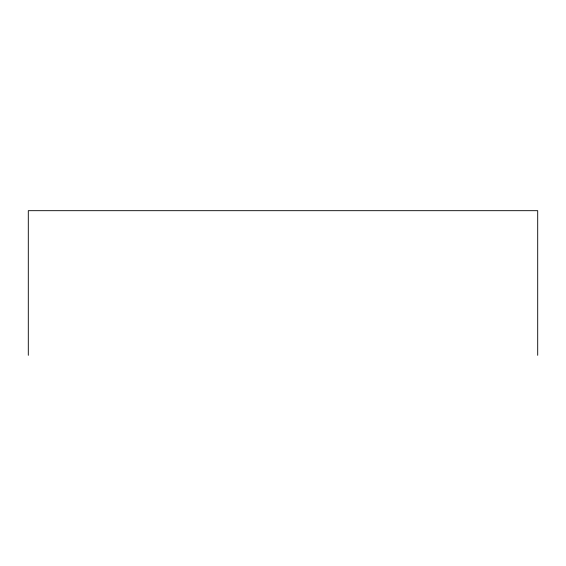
<?xml version="1.0" encoding="UTF-8"?>
<svg xmlns="http://www.w3.org/2000/svg" width="566" height="566" viewBox="0 0 566 566"><rect width="100%" height="100%" fill="white"/><g stroke="black" fill="none" stroke-linecap="round" stroke-linejoin="round"><path stroke-width="0.85" d="M537.7 355.321L537.7 210.679L28.3 210.679L28.3 355.321"/></g></svg>
